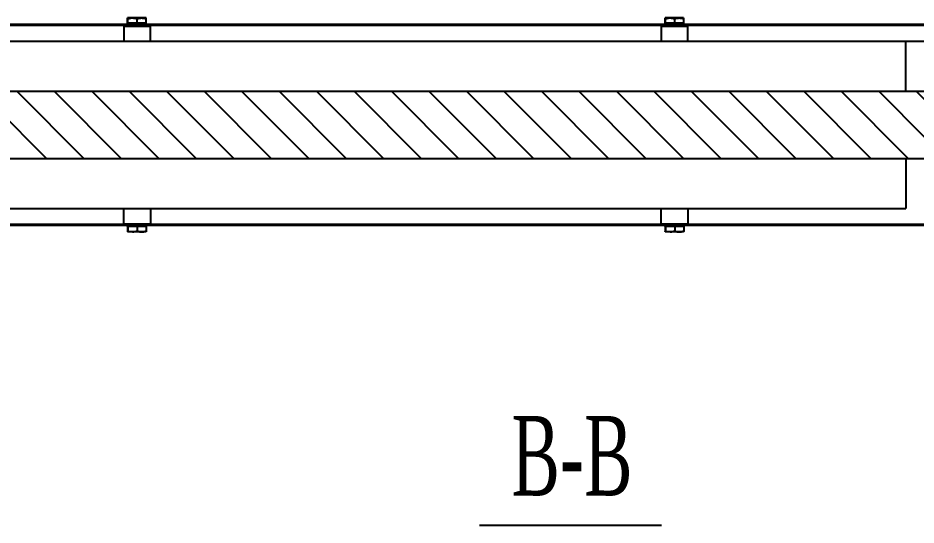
# Model space of a CAD drawing. Header units: millimetres. Extents: x 2 to 1187, y 2 to 839.
# Drawn here: x 197.4 to 305, y 351.5 to 412.2 of the extents above; entities that cross this region are included whole.
import ezdxf

# ---------------------------------------------------------------- set-up
doc = ezdxf.new("R2010")
doc.units = ezdxf.units.MM
doc.styles.add('SLDTEXTSTYLE2', font='TXT', dxfattribs={"width": 0.605, "bigfont": 'bigfont'})

msp = doc.modelspace()

# ---------------------------------------------------------------- hatches: boundary and pattern name
h = msp.add_hatch()
h.set_pattern_fill('ANSI31', color=256, angle=90)
h.set_pattern_definition([(135, (5.2902, -37.6748), (-2.245064, -2.245064), [])])
h.paths.add_polyline_path([(306.477229, 395.419205, -0.0320745563), (306.246055, 399.019204, -0.039262587), (306.592099, 403.419205), (161.638976, 403.419204, -0.0364576729), (161.931026, 399.419204, -0.0364576696), (161.638976, 395.419204)])
h.paths.add_polyline_path([(173.27282, 353.572761), (191.605092, 353.572761), (191.605092, 380.689596), (173.27282, 380.689596)], flags=9)

# ---------------------------------------------------------------- linework, layer by layer
at = {"color": 7, "linetype": 'Continuous', "lineweight": 25}
for p, q in [((210.537692, 412.120956), (210.559303, 412.219204)), ((210.537692, 411.579204), (210.537692, 412.120956)), ((211.141401, 412.219204), (210.559303, 412.219204)), ((210.580914, 412.120956), (211.141401, 412.219204)), ((210.580914, 411.579204), (210.580914, 412.120956)), ((212.240764, 412.219204), (211.141401, 412.219204)), ((211.701888, 411.579204), (211.701888, 412.120956)), ((212.758029, 412.219204), (212.240764, 412.219204)), ((212.77964, 412.120956), (212.758029, 412.219204)), ((212.77964, 411.579204), (212.77964, 412.120956)), ((274.939366, 412.120957), (274.960977, 412.219205)), ((274.939366, 411.579205), (274.939366, 412.120957)), ((275.543075, 412.219205), (274.960977, 412.219205)), ((274.982588, 412.120957), (275.543075, 412.219205)), ((274.982588, 411.579205), (274.982588, 412.120957)), ((276.642438, 412.219205), (275.543075, 412.219205)), ((276.103562, 411.579205), (276.103562, 412.120957)), ((277.159703, 412.219205), (276.642438, 412.219205)), ((277.181314, 412.120957), (277.159703, 412.219205)), ((277.181314, 411.579205), (277.181314, 412.120957)), ((311.517783, 411.299205), (159.267429, 411.299204)), ((311.397755, 411.419205), (159.387453, 411.419204)), ((210.112658, 411.259204), (210.112658, 409.419204)), ((210.112658, 411.259204), (213.312658, 411.259204)), ((210.559303, 411.579204), (210.537692, 411.579204)), ((210.558666, 411.579204), (210.558666, 411.419204)), ((210.580914, 411.579204), (210.559303, 411.579204)), ((211.141401, 411.579204), (210.580914, 411.579204)), ((211.701888, 411.579204), (211.141401, 411.579204)), ((212.240764, 411.579204), (211.701888, 411.579204)), ((212.77964, 411.579204), (212.240764, 411.579204)), ((212.758666, 411.419204), (212.758666, 411.579204)), ((213.312658, 409.419204), (213.312658, 411.259204)), ((274.45952, 411.259205), (274.45952, 409.419205)), ((274.45952, 411.259205), (277.65952, 411.259205)), ((274.960977, 411.579205), (274.939366, 411.579205)), ((274.96034, 411.579205), (274.96034, 411.419205)), ((274.982588, 411.579205), (274.960977, 411.579205)), ((275.543075, 411.579205), (274.982588, 411.579205)), ((276.103562, 411.579205), (275.543075, 411.579205)), ((276.642438, 411.579205), (276.103562, 411.579205)), ((277.181314, 411.579205), (276.642438, 411.579205)), ((277.16034, 411.419205), (277.16034, 411.579205)), ((277.65952, 409.419205), (277.65952, 411.259205)), ((303.792389, 409.419205), (164.992389, 409.419204)), ((303.792389, 403.419205), (303.792389, 409.419205)), ((307.761419, 409.419205), (303.792389, 409.419205)), ((307.761419, 403.419205), (161.02336, 403.419204)), ((161.02336, 395.419204), (307.761419, 395.419205)), ((303.792389, 395.419205), (303.792389, 389.419205)), ((164.992389, 389.419204), (303.792389, 389.419205)), ((210.112658, 387.579206), (210.112658, 389.419206)), ((213.312658, 389.419206), (213.312658, 387.579206)), ((274.45952, 387.579205), (274.45952, 389.419205)), ((277.65952, 389.419205), (277.65952, 387.579205)), ((159.267429, 387.539204), (311.517784, 387.539205)), ((159.387453, 387.419204), (311.397755, 387.419205)), ((210.112658, 387.579206), (213.312658, 387.579206)), ((210.558666, 387.259206), (210.558666, 387.419206)), ((212.758666, 387.419206), (212.758666, 387.259206)), ((274.45952, 387.579205), (277.65952, 387.579205)), ((274.96034, 387.259205), (274.96034, 387.419205)), ((277.16034, 387.419205), (277.16034, 387.259205)), ((210.559303, 387.259206), (210.537692, 387.259206)), ((210.537692, 387.259206), (210.537692, 386.717454)), ((210.537692, 386.717454), (210.559303, 386.619206)), ((210.580914, 387.259206), (210.559303, 387.259206)), ((211.141401, 386.619206), (210.559303, 386.619206)), ((211.141401, 387.259206), (210.580914, 387.259206)), ((210.580914, 387.259206), (210.580914, 386.717454)), ((210.580914, 386.717454), (211.141401, 386.619206)), ((211.701888, 387.259206), (211.141401, 387.259206)), ((212.240764, 386.619206), (211.141401, 386.619206)), ((211.701888, 387.259206), (211.701888, 386.717454)), ((212.240764, 387.259206), (211.701888, 387.259206)), ((212.77964, 387.259206), (212.240764, 387.259206)), ((212.758029, 386.619206), (212.240764, 386.619206)), ((212.77964, 386.717454), (212.758029, 386.619206)), ((212.77964, 387.259206), (212.77964, 386.717454)), ((274.960977, 387.259205), (274.939366, 387.259205)), ((274.939366, 387.259205), (274.939366, 386.717453)), ((274.939366, 386.717453), (274.960977, 386.619205)), ((274.982588, 387.259205), (274.960977, 387.259205)), ((275.543075, 386.619205), (274.960977, 386.619205)), ((275.543075, 387.259205), (274.982588, 387.259205)), ((274.982588, 387.259205), (274.982588, 386.717453)), ((274.982588, 386.717453), (275.543075, 386.619205)), ((276.103562, 387.259205), (275.543075, 387.259205)), ((276.642438, 386.619205), (275.543075, 386.619205)), ((276.103562, 387.259205), (276.103562, 386.717453)), ((276.642438, 387.259205), (276.103562, 387.259205)), ((277.181314, 387.259205), (276.642438, 387.259205)), ((277.159703, 386.619205), (276.642438, 386.619205)), ((277.181314, 386.717453), (277.159703, 386.619205)), ((277.181314, 387.259205), (277.181314, 386.717453))]:
    msp.add_line(p, q, dxfattribs=at)
for points, knots in [([(210.559303, 412.219204), (210.559815, 412.219106), (210.567113, 412.217709), (210.574264, 412.167574), (210.580914, 412.120956)], [0, 0, 0, 0, 0.070150268, 1, 1, 1, 1]), ([(211.141401, 412.219204), (211.154678, 412.219106), (211.343948, 412.217709), (211.529424, 412.167574), (211.701888, 412.120956)], [0, 0, 0, 0, 0.070150268, 1, 1, 1, 1]), ([(211.701888, 412.120956), (211.839235, 412.161329), (212.016987, 412.213578), (212.199318, 412.218162), (212.240764, 412.219204)], [0, 0, 0, 0, 0.7726909478, 1, 1, 1, 1]), ([(212.240764, 412.219204), (212.385761, 412.206651), (212.568197, 412.190856), (212.743637, 412.132858), (212.77964, 412.120956)], [0, 0, 0, 0, 0.7947832543, 1, 1, 1, 1]), ([(274.960977, 412.219205), (274.961489, 412.219107), (274.968787, 412.21771), (274.975938, 412.167575), (274.982588, 412.120957)], [0, 0, 0, 0, 0.070150268, 1, 1, 1, 1]), ([(275.543075, 412.219205), (275.556352, 412.219107), (275.745622, 412.21771), (275.931097, 412.167575), (276.103562, 412.120957)], [0, 0, 0, 0, 0.070150268, 1, 1, 1, 1]), ([(276.103562, 412.120957), (276.240909, 412.161329), (276.41866, 412.213578), (276.600992, 412.218163), (276.642438, 412.219205)], [0, 0, 0, 0, 0.7726909478, 1, 1, 1, 1]), ([(276.642438, 412.219205), (276.787435, 412.206651), (276.969871, 412.190856), (277.145311, 412.132859), (277.181314, 412.120957)], [0, 0, 0, 0, 0.7947832543, 1, 1, 1, 1]), ([(210.559303, 386.619206), (210.559815, 386.619304), (210.567113, 386.620701), (210.574264, 386.670836), (210.580914, 386.717454)], [0, 0, 0, 0, 0.070150268, 1, 1, 1, 1]), ([(211.141401, 386.619206), (211.154678, 386.619304), (211.343948, 386.620701), (211.529424, 386.670836), (211.701888, 386.717454)], [0, 0, 0, 0, 0.070150268, 1, 1, 1, 1]), ([(211.701888, 386.717454), (211.839235, 386.677082), (212.016987, 386.624832), (212.199318, 386.620248), (212.240764, 386.619206)], [0, 0, 0, 0, 0.7726909478, 1, 1, 1, 1]), ([(212.240764, 386.619206), (212.385761, 386.631759), (212.568197, 386.647555), (212.743637, 386.705552), (212.77964, 386.717454)], [0, 0, 0, 0, 0.7947832543, 1, 1, 1, 1]), ([(274.960977, 386.619205), (274.961489, 386.619303), (274.968787, 386.6207), (274.975938, 386.670835), (274.982588, 386.717453)], [0, 0, 0, 0, 0.070150268, 1, 1, 1, 1]), ([(275.543075, 386.619205), (275.556352, 386.619303), (275.745622, 386.6207), (275.931097, 386.670835), (276.103562, 386.717453)], [0, 0, 0, 0, 0.070150268, 1, 1, 1, 1]), ([(276.103562, 386.717453), (276.240909, 386.677081), (276.41866, 386.624832), (276.600992, 386.620248), (276.642438, 386.619205)], [0, 0, 0, 0, 0.7726909478, 1, 1, 1, 1]), ([(276.642438, 386.619205), (276.787435, 386.631759), (276.969871, 386.647554), (277.145311, 386.705551), (277.181314, 386.717453)], [0, 0, 0, 0, 0.7947832543, 1, 1, 1, 1])]:
    msp.add_open_spline(points, degree=3, knots=knots, dxfattribs=at)
at = {"layer": 'Defpoints'}
msp.add_line((252.715475, 351.531804), (274.518316, 351.531804), dxfattribs=at)

# ---------------------------------------------------------------- texts
at = {"color": 7, "linetype": 'Continuous', "lineweight": 0, "insert": (263.794113, 364.579492), "char_height": 9.525, "width": 19.05, "attachment_point": 2, "style": 'SLDTEXTSTYLE2'}
msp.add_mtext('{\\fTimes New Roman|b0|i0|c0|p18;B-B}', dxfattribs=at)

doc.saveas('drawing.dxf')
